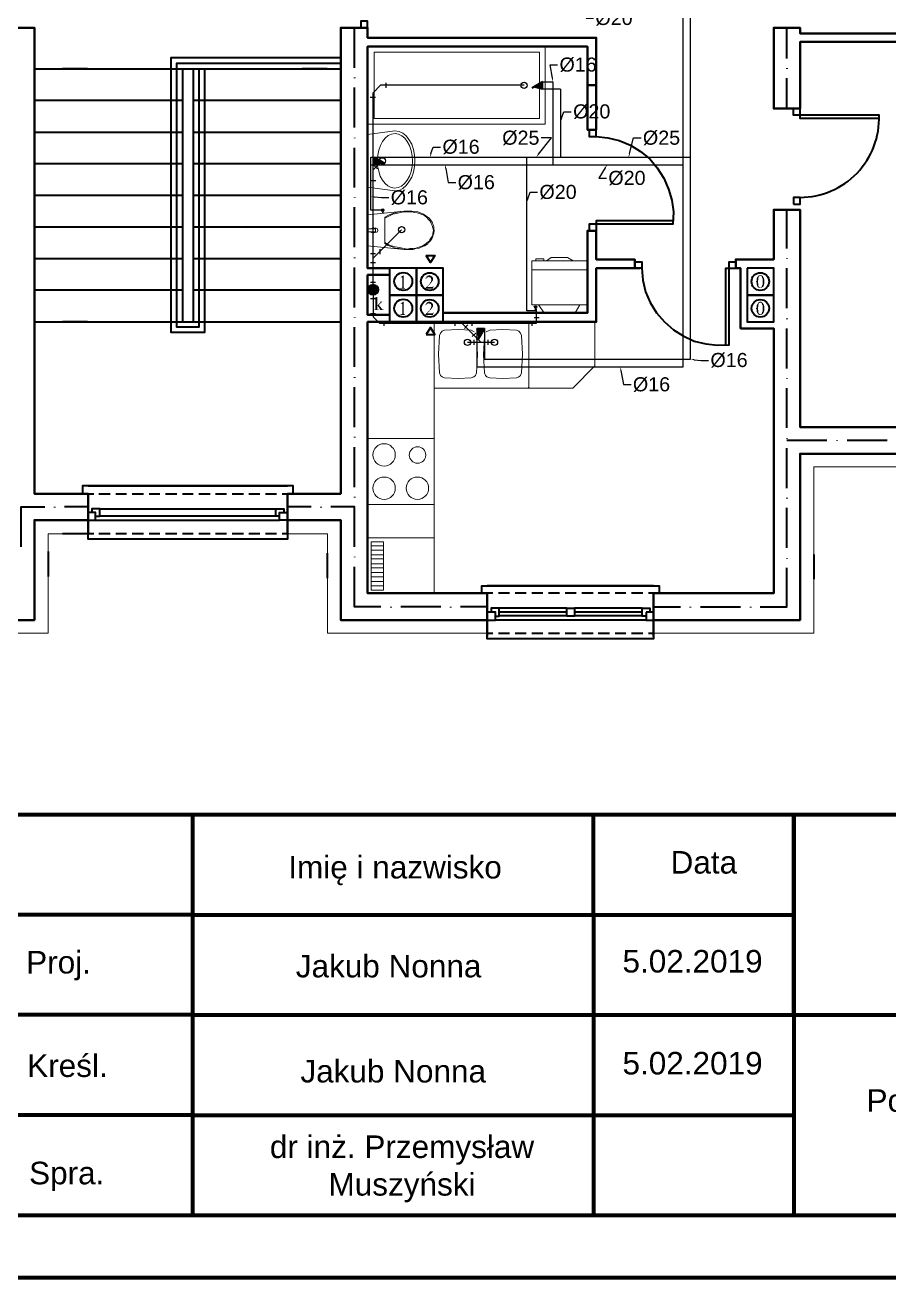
# Model space of a CAD drawing. Header units: millimetres. Extents: x 135 to 13042, y 991 to 8969.
# Drawn here: x 11739 to 12428, y 5784 to 6784 of the extents above; entities that cross this region are included whole.
import ezdxf
from ezdxf import colors
from ezdxf.entities.mleader import LeaderData, LeaderLine
from ezdxf.math import Vec2, Vec3

# ---------------------------------------------------------------- set-up
doc = ezdxf.new("R2010")
doc.units = ezdxf.units.MM
for name, color, linetype in [('baterie', 50, 'Continuous'), ('woda ciepła średnice', 10, 'Continuous'), ('woda zimna średnice', 140, 'Continuous')]:
    doc.layers.add(name, color=color, linetype=linetype)
doc.layers.add('kanalizacja', color=7, linetype='Continuous', true_color=0xb06239)
doc.layers.add('woda ciepła', color=10, linetype='Continuous', lineweight=18)
doc.layers.add('woda zimna', color=140, linetype='Continuous', lineweight=18)
doc.styles.add('numery działek', font='arial.ttf', dxfattribs={"height": 15})
doc.styles.get("Standard").update_dxf_attribs({"font": 'arial.ttf'})

msp = doc.modelspace()

# ---------------------------------------------------------------- hatches: boundary and pattern name
at = {"transparency": 33554559}
for points in [[(12040.9, 6584.2), (12040.6, 6584.2), (12038.3, 6582.7), (12039.4, 6582.7), (12039.8, 6582.4), (12039.8, 6582), (12039.8, 6574.5), (12039.4, 6574.5), (12039.4, 6574.1), (12038.3, 6574.1), (12038.3, 6573.7), (12042.1, 6573.7), (12042.1, 6574.1), (12041.3, 6574.1), (12040.9, 6574.5), (12040.9, 6575.6)], [(12058.9, 6583.1), (12058.9, 6582.4), (12058.6, 6582.4), (12058.6, 6581.2), (12058.6, 6581.2), (12058.9, 6581.6), (12058.9, 6582), (12059.3, 6582), (12059.3, 6582.4), (12059.7, 6582.4), (12059.7, 6582.7), (12060.4, 6582.7), (12060.8, 6583.1), (12060.8, 6583.1)], [(12061.2, 6584.2), (12060.8, 6584.2), (12060.4, 6583.9), (12059.7, 6583.9), (12059.7, 6583.5), (12059.3, 6583.5), (12059.3, 6583.1), (12058.9, 6583.1), (12061.2, 6583.1), (12061.6, 6582.7), (12062.3, 6582.7), (12062.3, 6582.4), (12062.7, 6582.4), (12062.7, 6581.6), (12063.1, 6581.2), (12063.1, 6580.9), (12063.1, 6580.1), (12062.7, 6580.1), (12062.7, 6579), (12062.3, 6579), (12062.3, 6578.6), (12061.9, 6578.2), (12061.9, 6577.9), (12061.9, 6577.9), (12061.6, 6577.5), (12061.6, 6577.5), (12061.2, 6577.1), (12061.2, 6576.7), (12060.8, 6576.7), (12060.8, 6576.4), (12060.4, 6576.4), (12060.1, 6576), (12060.1, 6575.6), (12059.7, 6575.6), (12059.7, 6575.2), (12059.3, 6575.2), (12058.9, 6574.9), (12059.7, 6574.9), (12060.1, 6575.2), (12060.4, 6575.2), (12060.4, 6575.6), (12060.8, 6576), (12060.8, 6576), (12061.2, 6576.4), (12061.6, 6576.7), (12061.6, 6577.1), (12061.9, 6577.5), (12062.3, 6577.5), (12062.7, 6577.9), (12062.7, 6578.2), (12063.1, 6578.6), (12063.1, 6578.6), (12063.4, 6579), (12063.4, 6579.4), (12063.8, 6579.4), (12063.8, 6579.7), (12063.8, 6580.1), (12064.2, 6580.1), (12064.2, 6581.6), (12064.2, 6582.4), (12063.8, 6582.7), (12063.8, 6583.1), (12063.4, 6583.5), (12063.1, 6583.5), (12062.7, 6583.9), (12062.3, 6583.9), (12061.9, 6584.2), (12061.6, 6584.2)], [(12324.4, 6583.9), (12324, 6583.9), (12323.7, 6583.5), (12323.7, 6583.1), (12323.3, 6583.1), (12323.3, 6582.7), (12322.9, 6582.4), (12322.9, 6582), (12322.9, 6582), (12322.6, 6581.6), (12322.6, 6581.2), (12322.6, 6579.7), (12322.2, 6579.4), (12322.2, 6579), (12322.2, 6579), (12322.6, 6578.6), (12322.6, 6577.1), (12322.6, 6576.7), (12322.9, 6576.4), (12322.9, 6576), (12322.9, 6576), (12323.3, 6575.6), (12323.3, 6575.2), (12323.7, 6574.9), (12324, 6574.9), (12324, 6574.5), (12325.5, 6574.5), (12325.2, 6574.5), (12324.8, 6574.9), (12324.8, 6574.9), (12324.4, 6575.2), (12324.4, 6575.6), (12324.4, 6575.6), (12324, 6576), (12324, 6577.1), (12324, 6577.9), (12323.7, 6578.2), (12323.7, 6579), (12323.7, 6580.1), (12324, 6580.5), (12324, 6582.4), (12324.4, 6582.7), (12324.4, 6583.5), (12324.8, 6583.5), (12325.2, 6583.9), (12325.5, 6583.9)], [(12325.5, 6584.6), (12325.2, 6584.6), (12324.8, 6584.2), (12324.4, 6584.2), (12324.4, 6583.9), (12326.3, 6583.9), (12326.7, 6583.5), (12326.7, 6583.1), (12327, 6582.7), (12327, 6582.4), (12327, 6582), (12327.4, 6582), (12327.4, 6580.5), (12327.4, 6577.1), (12327.4, 6576.7), (12327, 6576.4), (12327, 6575.6), (12327, 6575.6), (12326.7, 6575.2), (12326.7, 6574.9), (12326.3, 6574.9), (12326.3, 6574.5), (12324.4, 6574.5), (12324.4, 6574.1), (12326.7, 6574.1), (12326.7, 6574.5), (12327, 6574.5), (12327.4, 6574.9), (12327.4, 6574.9), (12327.8, 6575.2), (12327.8, 6575.2), (12328.2, 6575.6), (12328.2, 6576), (12328.5, 6576.4), (12328.5, 6576.7), (12328.5, 6577.1), (12328.9, 6577.5), (12328.9, 6579.4), (12328.9, 6580.9), (12328.9, 6580.9), (12328.5, 6581.2), (12328.5, 6582), (12328.5, 6582), (12328.2, 6582.4), (12328.2, 6582.7), (12328.2, 6582.7), (12327.8, 6583.1), (12327.8, 6583.5), (12327.8, 6583.5), (12327.4, 6583.9), (12327, 6583.9), (12327, 6584.2), (12326.3, 6584.2), (12326.3, 6584.6), (12325.9, 6584.6)], [(12064.9, 6575.6), (12064.6, 6575.6), (12064.2, 6575.2), (12064.2, 6575.2), (12063.8, 6574.9), (12058.9, 6574.9), (12058.6, 6574.5), (12058.6, 6574.1), (12058.2, 6574.1), (12058.2, 6573.7), (12064.2, 6573.7)], [(12019.9, 6567), (12019.6, 6567), (12017.3, 6566.2), (12018.4, 6566.2), (12018.4, 6565.9), (12018.4, 6565.5), (12018.4, 6557.2), (12018.4, 6557.2), (12018.1, 6556.9), (12017.3, 6556.9), (12017.3, 6556.5), (12021.1, 6556.5), (12021.1, 6556.9), (12019.9, 6556.9), (12019.9, 6557.2), (12019.9, 6560.3)], [(12024.8, 6563.2), (12021.8, 6563.2), (12022.2, 6562.9), (12022.2, 6562.5), (12022.2, 6562.5), (12021.8, 6562.1), (12021.4, 6561.7), (12019.9, 6560.3), (12021.8, 6557.6), (12021.8, 6557.6), (12022.2, 6557.2), (12022.2, 6556.9), (12021.8, 6556.9), (12021.8, 6556.5), (12025.2, 6556.5), (12025.2, 6556.9), (12024.4, 6556.9), (12024.1, 6557.2), (12023.7, 6557.2), (12023.7, 6557.6), (12023.3, 6558), (12022.9, 6558), (12022.9, 6558.4), (12021.1, 6560.6), (12022.9, 6562.5), (12023.3, 6562.5), (12023.3, 6562.9), (12023.7, 6562.9), (12024.1, 6563.2)], [(12040.9, 6563.2), (12040.6, 6563.2), (12038.3, 6561.7), (12039.4, 6561.7), (12039.8, 6561.4), (12039.8, 6561), (12039.8, 6553.5), (12039.4, 6553.5), (12039.4, 6553.1), (12038.3, 6553.1), (12038.3, 6552.7), (12042.1, 6552.7), (12042.1, 6553.1), (12041.3, 6553.1), (12040.9, 6553.5), (12040.9, 6554.6)], [(12061.2, 6563.2), (12060.8, 6563.2), (12060.4, 6562.9), (12059.7, 6562.9), (12059.7, 6562.5), (12059.3, 6562.5), (12059.3, 6562.1), (12058.9, 6562.1), (12061.2, 6562.1), (12061.6, 6561.7), (12062.3, 6561.7), (12062.3, 6561.4), (12062.7, 6561.4), (12062.7, 6560.6), (12063.1, 6560.3), (12063.1, 6559.9), (12063.1, 6559.1), (12062.7, 6559.1), (12062.7, 6558), (12062.3, 6558), (12062.3, 6557.6), (12061.9, 6557.2), (12061.9, 6556.9), (12061.9, 6556.9), (12061.6, 6556.5), (12061.6, 6556.5), (12061.2, 6556.1), (12061.2, 6555.7), (12060.8, 6555.7), (12060.8, 6555.4), (12060.4, 6555.4), (12060.1, 6555), (12060.1, 6554.6), (12059.7, 6554.6), (12059.7, 6554.3), (12059.3, 6554.3), (12058.9, 6553.9), (12059.7, 6553.9), (12060.1, 6554.3), (12060.4, 6554.3), (12060.4, 6554.6), (12060.8, 6555), (12060.8, 6555), (12061.2, 6555.4), (12061.6, 6555.7), (12061.6, 6556.1), (12061.9, 6556.5), (12062.3, 6556.5), (12062.7, 6556.9), (12062.7, 6557.2), (12063.1, 6557.6), (12063.1, 6557.6), (12063.4, 6558), (12063.4, 6558.4), (12063.8, 6558.4), (12063.8, 6558.7), (12063.8, 6559.1), (12064.2, 6559.1), (12064.2, 6560.6), (12064.2, 6561.4), (12063.8, 6561.7), (12063.8, 6562.1), (12063.4, 6562.5), (12063.1, 6562.5), (12062.7, 6562.9), (12062.3, 6562.9), (12061.9, 6563.2), (12061.6, 6563.2)], [(12324.4, 6562.5), (12324, 6562.5), (12323.7, 6562.1), (12323.7, 6561.7), (12323.3, 6561.7), (12323.3, 6561.4), (12322.9, 6561), (12322.9, 6560.6), (12322.9, 6560.6), (12322.6, 6560.3), (12322.6, 6559.9), (12322.6, 6558.4), (12322.2, 6558), (12322.2, 6557.6), (12322.2, 6557.6), (12322.6, 6557.2), (12322.6, 6555.7), (12322.6, 6555.4), (12322.9, 6555), (12322.9, 6554.6), (12322.9, 6554.6), (12323.3, 6554.3), (12323.3, 6553.9), (12323.7, 6553.5), (12324, 6553.5), (12324, 6553.1), (12325.5, 6553.1), (12325.2, 6553.1), (12324.8, 6553.5), (12324.8, 6553.5), (12324.4, 6553.9), (12324.4, 6554.3), (12324.4, 6554.3), (12324, 6554.6), (12324, 6555.7), (12324, 6556.5), (12323.7, 6556.9), (12323.7, 6557.6), (12323.7, 6558.7), (12324, 6559.1), (12324, 6561), (12324.4, 6561.4), (12324.4, 6562.1), (12324.8, 6562.1), (12325.2, 6562.5), (12325.5, 6562.5)], [(12325.5, 6563.2), (12325.2, 6563.2), (12324.8, 6562.9), (12324.4, 6562.9), (12324.4, 6562.5), (12326.3, 6562.5), (12326.7, 6562.1), (12326.7, 6561.7), (12327, 6561.4), (12327, 6561), (12327, 6560.6), (12327.4, 6560.6), (12327.4, 6559.1), (12327.4, 6555.7), (12327.4, 6555.4), (12327, 6555), (12327, 6554.3), (12327, 6554.3), (12326.7, 6553.9), (12326.7, 6553.5), (12326.3, 6553.5), (12326.3, 6553.1), (12324.4, 6553.1), (12324.4, 6552.7), (12326.7, 6552.7), (12326.7, 6553.1), (12327, 6553.1), (12327.4, 6553.5), (12327.4, 6553.5), (12327.8, 6553.9), (12327.8, 6553.9), (12328.2, 6554.3), (12328.2, 6554.6), (12328.5, 6555), (12328.5, 6555.4), (12328.5, 6555.7), (12328.9, 6556.1), (12328.9, 6558), (12328.9, 6559.5), (12328.9, 6559.5), (12328.5, 6559.9), (12328.5, 6560.6), (12328.5, 6560.6), (12328.2, 6561), (12328.2, 6561.4), (12328.2, 6561.4), (12327.8, 6561.7), (12327.8, 6562.1), (12327.8, 6562.1), (12327.4, 6562.5), (12327, 6562.5), (12327, 6562.9), (12326.3, 6562.9), (12326.3, 6563.2), (12325.9, 6563.2)], [(12064.9, 6554.6), (12064.6, 6554.6), (12064.2, 6554.3), (12064.2, 6554.3), (12063.8, 6553.9), (12058.9, 6553.9), (12058.6, 6553.5), (12058.6, 6553.1), (12058.2, 6553.1), (12058.2, 6552.7), (12064.2, 6552.7)], [(12058.9, 6562.1), (12058.9, 6561.4), (12058.6, 6561.4), (12058.6, 6560.3), (12058.6, 6560.3), (12058.9, 6560.6), (12058.9, 6561), (12059.3, 6561), (12059.3, 6561.4), (12059.7, 6561.4), (12059.7, 6561.7), (12060.4, 6561.7), (12060.8, 6562.1), (12060.8, 6562.1)]]:
    msp.add_hatch(color=256, dxfattribs=at).paths.add_polyline_path(points)
at = {"layer": 'baterie', "lineweight": 35}
h = msp.add_hatch(color=256, dxfattribs=at)
h.dxf.hatch_style = 1
h.paths.add_polyline_path([(12151.8, 6738.8), (12144.7, 6734.7), (12151.8, 6732.8)])
h = msp.add_hatch(color=256, dxfattribs=at)
h.dxf.hatch_style = 1
h.paths.add_polyline_path([(12017.3, 6678.6), (12017.3, 6672.6), (12024.4, 6674.5)])
h = msp.add_hatch(color=256, dxfattribs=at)
h.dxf.hatch_style = 1
h.paths.add_polyline_path([(12105.4, 6541.9), (12099.4, 6541.9), (12101.3, 6534.8)])
at = {"layer": 'kanalizacja', "lineweight": 25}
h = msp.add_hatch(color=256, dxfattribs=at)
h.dxf.hatch_style = 1
h.paths.add_polyline_path([(12016.5, 6577.1, -0.414214), (12020.8, 6572.8, -0.414214), (12016.5, 6568.5), (12016.5, 6572.8)])
h.paths.add_polyline_path([(12016.5, 6577.1), (12016.5, 6572.8), (12016.5, 6568.5, -0.414214), (12012.2, 6572.8, -0.414214)])
at = {"layer": 'woda ciepła', "lineweight": 25}
h = msp.add_hatch(color=256, dxfattribs=at)
h.dxf.hatch_style = 1
h.paths.add_polyline_path([(12151.8, 6738.8), (12144.7, 6734.7), (12151.8, 6732.8)])
at = {"layer": 'woda zimna', "lineweight": 25}
h = msp.add_hatch(color=256, dxfattribs=at)
h.dxf.hatch_style = 1
edge = h.paths.add_edge_path()
edge.add_arc((12024.2, 6636.3), 1, 0, 360)
h = msp.add_hatch(color=256, dxfattribs=at)
h.dxf.hatch_style = 1
edge = h.paths.add_edge_path()
edge.add_arc((12146.2, 6558.9), 1, 0, 360)

# ---------------------------------------------------------------- linework, layer by layer
at = {"linetype": 'ByBlock', "lineweight": 70}
for p, q in [((12192.4, 6073.7), (12192.4, 6153.7)), ((12352.4, 5993.7), (12352.4, 6153.7)), ((12352.4, 6153.7), (12352.4, 5833.7)), ((11872.4, 6073.7), (12192.4, 6073.7)), ((11872.4, 6073.7), (11872.4, 5993.7)), ((12192.4, 6073.7), (12352.4, 6073.7)), ((12192.4, 6073.7), (12192.4, 5833.7)), ((11872.4, 5993.7), (11712.4, 5993.7)), ((11872.4, 5993.7), (11872.4, 5913.7)), ((11872.4, 5993.7), (12992.4, 5993.7)), ((11872.4, 5913.7), (11712.4, 5913.7)), ((11872.4, 5913.7), (11872.4, 5833.7)), ((11872.4, 5913.7), (12352.4, 5913.7))]:
    msp.add_line(p, q, dxfattribs=at)
for points in [[(7442.4, 7883.7), (13042.4, 7883.7), (13042.4, 5783.7), (7442.4, 5783.7)], [(11712.4, 6153.7), (12992.4, 6153.7), (12992.4, 5833.7), (11712.4, 5833.7)], [(11712.4, 6153.7), (11872.4, 6153.7), (11872.4, 6073.7), (11712.4, 6073.7)]]:
    msp.add_lwpolyline(points, close=True, dxfattribs=at)
at = {"linetype": 'ByBlock', "lineweight": 35}
msp.add_lwpolyline([(7542.4, 7833.7), (7542.4, 5833.7), (12992.4, 5833.7), (12992.4, 7833.7)], close=True, dxfattribs=at)
at = {"lineweight": 40}
for points in [[(12607.2, 6441.8), (12703.1, 6441.8), (12703.1, 7092.7), (12681.8, 7092.7), (12681.8, 6777.4), (12357.4, 6777.4), (12357.4, 6781.9), (12336.4, 6781.9), (12336.4, 6717.4), (12357.4, 6717.4), (12357.4, 6770.6), (12681.8, 6770.6), (12681.8, 6463.1), (12607.2, 6463.1), (12607.2, 6431.3)], [(11707.6, 6589.9), (11725.2, 6589.9), (11725.2, 6766.9), (11549.7, 6766.9), (11549.7, 6700.5), (11542.6, 6700.5), (11542.6, 6774), (11725.2, 6774), (11725.2, 6781.9), (11746.2, 6781.9), (11746.2, 6409.9), (11789, 6409.9), (11789, 6378)], [(12029.7, 6589.9), (12012.1, 6589.9), (12012.1, 6766.9), (12187.6, 6766.9), (12187.6, 6700.5), (12194.7, 6700.5), (12194.7, 6774), (12012.1, 6774), (12012.1, 6781.9), (11990.7, 6781.9), (11990.7, 6409.9), (11948.3, 6409.9), (11948.3, 6378)], [(12474.4, 6431.3), (12474.4, 6463.1), (12357.4, 6463.1), (12357.4, 6636.7), (12336.4, 6636.7), (12336.4, 6597), (12306, 6597), (12306, 6589.9), (12309.8, 6589.9), (12306, 6589.9)], [(12107.7, 6298.5), (12107.7, 6330.4), (12012.1, 6330.4), (12012.1, 6547.1), (12194.7, 6547.1), (12194.7, 6589.9), (12225.4, 6589.9), (12225.4, 6597), (12194.7, 6597), (12194.7, 6619.9), (12187.6, 6619.9), (12187.6, 6554.3), (12072.4, 6554.3)], [(12029.7, 6552.7), (12012.1, 6552.7), (12012.1, 6584.6), (12029.7, 6584.6)], [(12240.4, 6298.5), (12240.4, 6330.4), (12336.4, 6330.4), (12336.4, 6541.9), (12309.8, 6541.9), (12309.8, 6589.9)], [(12240.4, 6309), (12357.4, 6309), (12357.4, 6441.8), (12474.4, 6441.8)], [(11629.6, 6309), (11746.2, 6309), (11746.2, 6388.9), (11789, 6388.9)], [(12107.7, 6309), (11990.7, 6309), (11990.7, 6388.9), (11948.3, 6388.9)]]:
    msp.add_lwpolyline(points, dxfattribs=at)
at = {"lineweight": 35}
for points in [[(12006.8, 6781.9), (12012.1, 6781.9), (12012.1, 6787.1), (12006.8, 6787.1)], [(12132.8, 6774), (12152.7, 6774)], [(12153.4, 6766.9), (12133.6, 6766.9)], [(12187.6, 6726), (12187.6, 6745.5)], [(12194.7, 6746.6), (12194.7, 6726.7)], [(12352.2, 6641.2), (12357.4, 6641.2), (12357.4, 6646.5), (12352.2, 6646.5)], [(12058.9, 6600), (12065.7, 6600), (12062.3, 6594.4)], [(12029.7, 6589.9), (12029.7, 6568.5), (12051.1, 6568.5), (12051.1, 6589.9)], [(12051.1, 6589.9), (12051.1, 6568.5), (12072.4, 6568.5), (12072.4, 6589.9)], [(12315.1, 6589.9), (12315.1, 6568.5), (12336.4, 6568.5), (12336.4, 6589.9)], [(12029.7, 6568.5), (12029.7, 6547.1), (12051.1, 6547.1), (12051.1, 6568.5)], [(12051.1, 6568.5), (12051.1, 6547.1), (12072.4, 6547.1), (12072.4, 6568.5)], [(12315.1, 6568.5), (12315.1, 6547.1), (12336.4, 6547.1), (12336.4, 6568.5)], [(12132.8, 6554.3), (12152.7, 6554.3)], [(12058.9, 6537), (12065.7, 6537), (12062.3, 6542.6)], [(12107.7, 6315.4), (12107.7, 6309), (12114.1, 6309), (12114.1, 6315.4)], [(12171.1, 6312), (12171.1, 6318.4), (12174, 6318.4), (12177.4, 6318.4), (12177.4, 6312), (12174, 6312)], [(12234.4, 6315.4), (12234.4, 6309), (12240.4, 6309), (12240.4, 6315.4)]]:
    msp.add_lwpolyline(points, close=True, dxfattribs=at)
for points in [[(12001.6, 6750), (12001.6, 6781.9)], [(12346.9, 6757.5), (12346.9, 6781.9)], [(12162.1, 6766.9), (12181.9, 6766.9)], [(11882, 6749.2), (11882, 6538.5), (11855.3, 6538.5), (11855.3, 6758.2), (11990.7, 6758.2)], [(11877.5, 6749.2), (11877.5, 6543), (11859.8, 6543), (11859.8, 6753.7), (11990.7, 6753.7)], [(11746.2, 6749.2), (11989.9, 6749.2)], [(11788.6, 6749.2), (11768.7, 6749.2)], [(11769.5, 6749.2), (11789.3, 6749.2)], [(11864.3, 6749.2), (11864.3, 6547.1)], [(11873, 6749.2), (11873, 6547.1)], [(11979.8, 6749.2), (11959.9, 6749.2)], [(12012.1, 6726.7), (12012.1, 6746.6)], [(12336.4, 6745.5), (12336.4, 6726)], [(12346.9, 6749.6), (12346.9, 6749.2)], [(12001.6, 6742.1), (12001.6, 6741.7)], [(12001.6, 6702.4), (12001.6, 6734.2)], [(12194.7, 6736.1), (12187.6, 6736.1), (12194.7, 6736.1)], [(12346.9, 6717.4), (12346.9, 6741.7)], [(11746.2, 6724.1), (11864.3, 6724.1)], [(11873, 6724.1), (11989.9, 6724.1)], [(12420.4, 6709.5), (12357.4, 6709.5), (12357.4, 6717.4)], [(11746.2, 6698.6), (11864.3, 6698.6)], [(11873, 6698.6), (11989.9, 6698.6)], [(12001.6, 6694.1), (12001.6, 6693.7)], [(12192.1, 6695.2), (12194.7, 6695.2), (12194.7, 6700.5), (12189.1, 6700.5), (12189.1, 6695.2), (12194.7, 6695.2), (12204, 6694.1), (12213, 6691.9), (12222.1, 6688.1), (12229.9, 6683.2), (12237.4, 6677.2), (12243.4, 6670.1), (12248.7, 6661.9), (12252.4, 6653.2), (12255.1, 6644.2), (12256.2, 6634.9), (12255.8, 6625.1), (12194.7, 6625.1), (12189.1, 6625.1), (12189.1, 6619.9)], [(12001.6, 6654.4), (12001.6, 6686.2)], [(11746.2, 6673.5), (11864.3, 6673.5)], [(11873, 6673.5), (11989.9, 6673.5)], [(11746.2, 6648.4), (11864.3, 6648.4)], [(11873, 6648.4), (11989.9, 6648.4)], [(12001.6, 6646.5), (12001.6, 6646.1)], [(12001.6, 6606.7), (12001.6, 6638.6)], [(12346.9, 6605.6), (12346.9, 6636.7)], [(11746.2, 6622.9), (11864.3, 6622.9)], [(11873, 6622.9), (11989.9, 6622.9)], [(12255.8, 6627.7), (12194.7, 6627.7), (12194.7, 6619.9)], [(12012.1, 6600), (12012.1, 6619.9)], [(12187.6, 6619.1), (12187.6, 6599.2)], [(11746.2, 6597.7), (11864.3, 6597.7)], [(11873, 6597.7), (11989.9, 6597.7)], [(12001.6, 6598.5), (12001.6, 6598.1)], [(12231, 6592.5), (12231, 6589.9), (12225.4, 6589.9), (12225.4, 6595.1), (12231, 6595.1), (12231, 6589.9), (12231.8, 6580.5), (12234, 6571.1), (12237.8, 6562.5), (12242.7, 6554.3), (12249.1, 6547.1), (12256.2, 6540.8), (12264, 6535.9), (12272.7, 6531.8), (12282.1, 6529.5), (12291.4, 6528.4), (12300.8, 6528.8), (12300.8, 6589.9), (12300.8, 6595.1), (12306, 6595.1)], [(12346.9, 6597.7), (12346.9, 6597.4)], [(12001.6, 6558.7), (12001.6, 6590.6)], [(12209.7, 6589.9), (12229.5, 6589.9)], [(12298.2, 6528.8), (12298.2, 6589.9), (12306, 6589.9)], [(12346.9, 6558), (12346.9, 6589.9)], [(11746.2, 6572.6), (11864.3, 6572.6)], [(11873, 6572.6), (11990.7, 6572.6)], [(11746.2, 6547.1), (11990.7, 6547.1)], [(11788.6, 6547.1), (11768.7, 6547.1)], [(11769.5, 6547.1), (11789.3, 6547.1)], [(12001.6, 6550.9), (12001.6, 6550.5)], [(12001.6, 6511.1), (12001.6, 6543)], [(12133.6, 6547.1), (12153.4, 6547.1)], [(12346.9, 6549.7), (12346.9, 6549.4)], [(12346.9, 6510), (12346.9, 6541.9)], [(12001.6, 6502.9), (12001.6, 6502.5)], [(12336.4, 6486), (12336.4, 6505.5)], [(12336.4, 6504.8), (12336.4, 6484.9)], [(12357.4, 6486), (12357.4, 6505.5)], [(12357.4, 6504.8), (12357.4, 6484.9)], [(12001.6, 6463.1), (12001.6, 6495)], [(12346.9, 6502.1), (12346.9, 6501.8)], [(12346.9, 6462.4), (12346.9, 6494.3)], [(12001.6, 6455.3), (12001.6, 6454.9)], [(12346.9, 6454.1), (12346.9, 6453.8)], [(12346.9, 6452.6), (12378.8, 6452.6)], [(12386.7, 6452.6), (12386.7, 6452.3)], [(12394.9, 6452.6), (12426.8, 6452.6)], [(12001.6, 6415.1), (12001.6, 6447)], [(12346.9, 6414.4), (12346.9, 6446.3)], [(11943.8, 6409.9), (11952.8, 6409.9), (11952.8, 6416.3), (11784.5, 6416.3), (11784.5, 6409.9), (11793.5, 6409.9)], [(11789, 6416.3), (11948.3, 6416.3)], [(11788.6, 6409.9), (11768.7, 6409.9)], [(11769.5, 6409.9), (11789.3, 6409.9)], [(11948.3, 6409.9), (11948.3, 6373.5), (11789, 6373.5), (11789, 6409.9)], [(11797.6, 6409.9), (11806.6, 6409.9)], [(11811.1, 6409.9), (11819.7, 6409.9)], [(11824.2, 6409.9), (11833.2, 6409.9)], [(11837.7, 6409.9), (11846.3, 6409.9)], [(11850.8, 6409.9), (11859.8, 6409.9)], [(11864.3, 6409.9), (11873, 6409.9)], [(11877.5, 6409.9), (11886.5, 6409.9)], [(11890.6, 6409.9), (11899.6, 6409.9)], [(11904.1, 6409.9), (11913.1, 6409.9)], [(11917.2, 6409.9), (11926.2, 6409.9)], [(11930.7, 6409.9), (11939.3, 6409.9)], [(12001.6, 6407.3), (12001.6, 6406.9)], [(12346.9, 6406.5), (12346.9, 6406.1)], [(11735.7, 6367.5), (11735.7, 6399.4), (11754.5, 6399.4)], [(11762.3, 6399.4), (11762.3, 6399)], [(11789, 6399.4), (11770.2, 6399.4)], [(11789, 6388.9), (11795, 6388.9), (11795, 6394.9), (11789, 6394.9)], [(11795, 6391.9), (11798.3, 6391.9), (11798.3, 6397.9), (11792, 6397.9), (11792, 6394.9)], [(11798.3, 6397.9), (11938.9, 6397.9)], [(11941.9, 6391.9), (11938.9, 6391.9), (11938.9, 6397.9), (11945.3, 6397.9), (11945.3, 6394.9)], [(11948.3, 6388.9), (11941.9, 6388.9), (11941.9, 6394.9), (11948.3, 6394.9)], [(11967.1, 6399.4), (11948.3, 6399.4)], [(11974.9, 6399.4), (11974.9, 6399)], [(12001.6, 6367.5), (12001.6, 6399.4), (11982.8, 6399.4)], [(12346.9, 6366.8), (12346.9, 6398.6)], [(11795, 6388.9), (11941.9, 6388.9)], [(11798.3, 6392.3), (11938.9, 6392.3)], [(11788.6, 6378), (11768.7, 6378)], [(11793.5, 6378), (11789, 6378)], [(11806.6, 6378), (11797.6, 6378)], [(11819.7, 6378), (11811.1, 6378)], [(11833.2, 6378), (11824.2, 6378)], [(11846.3, 6378), (11837.7, 6378)], [(11859.8, 6378), (11850.8, 6378)], [(11873, 6378), (11864.3, 6378)], [(11886.5, 6378), (11877.5, 6378)], [(11899.6, 6378), (11890.6, 6378)], [(11913.1, 6378), (11904.1, 6378)], [(11926.2, 6378), (11917.2, 6378)], [(11939.3, 6378), (11930.7, 6378)], [(11948.3, 6378), (11943.8, 6378)], [(11757.1, 6363.8), (11757.1, 6343.9)], [(11980.2, 6342.4), (11980.2, 6362.3)], [(12001.6, 6359.6), (12001.6, 6359.3)], [(12012.1, 6342.4), (12012.1, 6362.3)], [(12012.1, 6361.5), (12012.1, 6341.6)], [(12336.4, 6342.4), (12336.4, 6362.3)], [(12336.4, 6361.5), (12336.4, 6341.6)], [(12346.9, 6358.5), (12346.9, 6358.1)], [(12368.3, 6361.5), (12368.3, 6341.6)], [(12022.6, 6319.5), (12001.6, 6319.5), (12001.6, 6351.4)], [(12325.5, 6319.5), (12346.9, 6319.5), (12346.9, 6350.6)], [(12112.2, 6330.4), (12103.2, 6330.4), (12103.2, 6336.4), (12244.9, 6336.4), (12244.9, 6330.4), (12236.3, 6330.4)], [(12240.4, 6336.4), (12107.7, 6336.4)], [(12240.4, 6295.9), (12240.4, 6330.4), (12240.4, 6294), (12107.7, 6294), (12107.7, 6330.4), (12107.7, 6295.9)], [(12125.3, 6330.4), (12116.7, 6330.4)], [(12138.8, 6330.4), (12129.8, 6330.4)], [(12151.9, 6330.4), (12143.3, 6330.4)], [(12165.4, 6330.4), (12156.4, 6330.4)], [(12178.5, 6330.4), (12169.9, 6330.4)], [(12192.1, 6330.4), (12183.1, 6330.4)], [(12205.2, 6330.4), (12196.2, 6330.4)], [(12218.3, 6330.4), (12209.7, 6330.4)], [(12231.8, 6330.4), (12222.8, 6330.4)], [(12300.4, 6330.4), (12280.6, 6330.4)], [(12030.8, 6319.5), (12030.8, 6319.1)], [(12070.6, 6319.5), (12038.7, 6319.5)], [(12078.4, 6319.5), (12078.4, 6319.1)], [(12107.7, 6319.5), (12086.3, 6319.5)], [(12114.1, 6312), (12117.1, 6312), (12117.1, 6318.4), (12110.7, 6318.4), (12110.7, 6315.4)], [(12171.1, 6318.4), (12117.1, 6318.4)], [(12171.1, 6315.4), (12117.1, 6315.4)], [(12171.1, 6312.4), (12117.1, 6312.4)], [(12234.4, 6312), (12231.4, 6312), (12231.4, 6318.4), (12177.4, 6318.4)], [(12231.4, 6315.4), (12177.4, 6315.4)], [(12231.4, 6312.4), (12177.4, 6312.4)], [(12231.4, 6318.4), (12237.4, 6318.4), (12237.4, 6315.4)], [(12240.4, 6319.5), (12261.8, 6319.5)], [(12269.6, 6319.5), (12269.6, 6319.1)], [(12277.9, 6319.5), (12309.8, 6319.5)], [(12317.7, 6319.5), (12317.7, 6319.1)], [(12234.4, 6309), (12114.1, 6309)], [(12107.7, 6298.5), (12112.2, 6298.5)], [(12116.7, 6298.5), (12125.3, 6298.5)], [(12129.8, 6298.5), (12138.8, 6298.5)], [(12143.3, 6298.5), (12151.9, 6298.5)], [(12156.4, 6298.5), (12165.4, 6298.5)], [(12169.9, 6298.5), (12178.5, 6298.5)], [(12183.1, 6298.5), (12192.1, 6298.5)], [(12196.2, 6298.5), (12205.2, 6298.5)], [(12209.7, 6298.5), (12218.3, 6298.5)], [(12222.8, 6298.5), (12231.8, 6298.5)], [(12236.3, 6298.5), (12240.4, 6298.5)]]:
    msp.add_lwpolyline(points, dxfattribs=at)
at = {"lineweight": 9}
for points in [[(12153.8, 6705), (12153.8, 6766.9), (12012.1, 6766.9), (12012.1, 6705)], [(12012.1, 6696.7), (12033.8, 6699.7), (12037.2, 6699), (12040.2, 6697.9), (12042.8, 6695.6), (12045.1, 6692.6), (12047.3, 6688.9), (12048.8, 6684.7), (12049.6, 6680.2), (12049.9, 6675.7), (12049.6, 6671.2), (12048.8, 6666.7), (12047.3, 6662.6), (12045.1, 6658.9), (12042.8, 6655.9), (12040.2, 6653.6), (12037.2, 6652.1), (12033.8, 6651.7), (12012.1, 6654.7)], [(12018.4, 6622.1), (12018.4, 6618.4), (12019.9, 6619.1), (12020.3, 6620.2), (12019.9, 6621.4)], [(12143.3, 6595.9), (12187.6, 6595.9), (12187.6, 6560.6), (12143.3, 6560.6)], [(12065.3, 6546.4), (12065.3, 6495), (12065.3, 6494.3), (12066.1, 6494.3), (12139.6, 6494.3), (12140.3, 6494.3), (12140.7, 6495), (12140.7, 6546.4), (12140.3, 6547.1), (12139.6, 6547.1), (12065.3, 6547.1)], [(12012.1, 6454.1), (12012.1, 6401.3), (12065.3, 6401.3), (12065.3, 6454.1)], [(12012.1, 6374.6), (12012.1, 6330.4), (12065.3, 6330.4), (12065.3, 6374.6)], [(12015.1, 6371.6), (12015.1, 6333), (12024.8, 6333), (12024.8, 6371.6)], [(12024.8, 6336.4), (12015.1, 6336.4)]]:
    msp.add_lwpolyline(points, close=True, dxfattribs=at)
for points in [[(12149.3, 6737.3), (12149.3, 6762.4), (12017.3, 6762.4), (12017.3, 6709.5), (12149.3, 6709.5), (12149.3, 6733.4)], [(12012.1, 6654.7), (12012.1, 6654.4)], [(12041.3, 6635.6), (12012.1, 6632.6), (12012.1, 6607.9), (12041.3, 6604.9), (12048.4, 6604.9), (12050.7, 6605.6), (12053.3, 6606), (12056.7, 6607.5), (12057.8, 6607.9), (12058.9, 6608.6), (12060.1, 6609.4), (12060.8, 6610.5), (12061.9, 6611.2), (12062.7, 6612.4), (12063.4, 6613.5), (12063.8, 6614.6), (12064.2, 6615.7), (12064.6, 6616.9), (12064.9, 6618), (12065.3, 6620.2), (12064.9, 6621.4), (12064.9, 6622.9), (12064.6, 6624), (12064.2, 6625.1), (12063.8, 6626.2), (12063.1, 6627.4), (12062.3, 6628.5), (12061.6, 6629.6), (12060.8, 6630.4), (12059.7, 6631.1), (12058.6, 6631.9), (12056.7, 6633)], [(12065.3, 6620.2), (12064.9, 6621.4), (12064.9, 6622.9), (12064.6, 6624), (12064.2, 6625.1), (12063.8, 6626.2), (12063.1, 6627.4), (12062.3, 6628.5), (12061.6, 6629.6), (12060.8, 6630.4), (12059.7, 6631.1), (12058.6, 6631.9), (12056.7, 6633), (12054.4, 6634.1), (12052.2, 6634.9), (12049.6, 6635.2), (12047.3, 6635.6), (12041.3, 6635.6), (12037.9, 6635.2), (12034.9, 6634.5), (12032.3, 6633.7), (12029.3, 6632.6), (12025.9, 6630.7), (12025.9, 6609.7), (12028.6, 6608.2), (12031.6, 6607.1), (12034.2, 6606), (12037.2, 6605.6), (12041.3, 6604.9)], [(12012.1, 6618), (12012.4, 6618), (12012.4, 6622.5), (12012.1, 6622.5)], [(12018.1, 6621.4), (12016.6, 6622.5), (12014.7, 6621.4)], [(12012.4, 6621.4), (12018.4, 6621.4)], [(12012.4, 6619.1), (12018.4, 6619.1)], [(12014.7, 6618.7), (12016.6, 6618), (12018.1, 6618.7)], [(12152.7, 6595.9), (12152.7, 6597.4), (12146.3, 6597.4), (12146.3, 6595.9)], [(12176.3, 6595.9), (12171.8, 6598.5), (12158.7, 6598.5), (12154.9, 6595.9)], [(12187.6, 6588.7), (12143.3, 6588.7)], [(12181.6, 6560.6), (12177.8, 6554.3), (12153.1, 6554.3), (12148.6, 6560.6)], [(12193.6, 6547.1), (12193.6, 6511.9), (12175.9, 6494.3), (12065.3, 6494.3), (12065.3, 6330.4)], [(12097.2, 6539.2), (12094.9, 6540.4), (12084.4, 6541.1), (12073.6, 6540.4), (12071.7, 6539.6), (12070.2, 6538.1), (12069.4, 6536.2), (12068.7, 6521.3), (12069.4, 6506.3), (12070.2, 6504.4), (12071.7, 6503.3), (12073.6, 6502.5), (12084.4, 6501.8), (12094.9, 6502.5), (12096.8, 6503.3), (12098.3, 6504.4), (12099.1, 6506.3), (12099.8, 6520.9), (12099.1, 6535.5)], [(12106.9, 6539.2), (12109.6, 6540.4), (12120.1, 6541.1), (12130.9, 6540.4), (12132.8, 6539.6), (12134.3, 6538.1), (12135.1, 6536.2), (12135.8, 6521.3), (12135.1, 6506.3), (12134.3, 6504.4), (12132.8, 6503.3), (12130.9, 6502.5), (12120.1, 6501.8), (12109.6, 6502.5), (12107.3, 6503.3), (12106.2, 6504.4), (12105.4, 6506.3), (12104.7, 6520.9), (12105.4, 6535.5)], [(12240.4, 6298.5), (12368.3, 6298.5), (12368.3, 6431.3), (12474.4, 6431.3)], [(11789, 6378), (11757.1, 6378), (11757.1, 6298.5), (11629.6, 6298.5)], [(12107.7, 6298.5), (11980.2, 6298.5), (11980.2, 6378), (11948.3, 6378)], [(12015.1, 6368.3), (12024.8, 6368.3)], [(12015.1, 6364.9), (12024.8, 6364.9)], [(12015.1, 6361.1), (12024.8, 6361.1)], [(12015.1, 6357.8), (12024.8, 6357.8)], [(12015.1, 6354), (12024.8, 6354)], [(12015.1, 6350.6), (12024.8, 6350.6)], [(12015.1, 6346.9), (12024.8, 6346.9)], [(12015.1, 6343.5), (12024.8, 6343.5)], [(12015.1, 6339.8), (12024.8, 6339.8)], [(12015.1, 6333), (12024.8, 6333)]]:
    msp.add_lwpolyline(points, dxfattribs=at)
at = {"lineweight": 35}
msp.add_lwpolyline([(12357.4, 6646.5, 0.424039), (12420.4, 6712.1), (12357.4, 6712.1), (12352.2, 6712.1), (12352.2, 6717.4)], format="xyb", dxfattribs=at)
at = {"lineweight": 9}
msp.add_lwpolyline([(12025.9, 6610.5), (12028.6, 6609), (12031.2, 6607.9), (12034.2, 6607.1), (12037.2, 6606.4), (12041.3, 6605.6), (12043.6, 6605.2), (12045.8, 6605.6), (12048.4, 6605.6), (12050.7, 6606), (12052.9, 6606.7), (12056.3, 6607.9), (12057.4, 6608.6), (12058.6, 6609.4), (12059.3, 6610.1), (12060.4, 6610.9), (12061.2, 6611.6), (12061.9, 6612.7), (12062.7, 6613.9), (12063.1, 6614.6), (12063.8, 6615.7), (12064.2, 6616.9), (12064.2, 6618), (12064.6, 6620.2, 0.252914), (12056.3, 6632.6), (12054.1, 6633.4), (12051.8, 6634.1), (12049.6, 6634.5), (12047.3, 6634.9), (12041.3, 6634.9), (12038.3, 6634.5), (12035.3, 6633.7), (12032.3, 6633), (12029.7, 6631.9), (12025.9, 6630)], format="xyb", dxfattribs=at)
at = {"lineweight": 35}
for centre, radius in [((12040.6, 6579.4), 7.14), ((12061.7, 6579.3), 7.03), ((12325.6, 6579.3), 7.03), ((12040.6, 6558), 7.14), ((12061.7, 6557.9), 7.03), ((12325.6, 6557.9), 7.02)]:
    msp.add_circle(centre, radius, dxfattribs=at)
at = {"lineweight": 9}
for centre, radius in [((12025.3, 6440.9), 8.9), ((12052, 6440.8), 6.59), ((12025.3, 6414.3), 8.9), ((12051.9, 6414.3), 8.9)]:
    msp.add_circle(centre, radius, dxfattribs=at)
msp.add_ellipse((12033.9, 6675.7), major_axis=(0, 21.8), ratio=0.642176, start_param=4.9023, end_param=11.185485, dxfattribs=at)
at = {"lineweight": 35, "transparency": 33554559}
msp.add_solid([(11915.7, 6621.4), (11916.1, 6621.4), (11915.7, 6622.5), (11915.7, 6621.7)], dxfattribs=at)
at = {"layer": 'baterie', "lineweight": 35}
for p, q in [((12151.8, 6738.8), (12143.2, 6733.8)), ((12151.8, 6732.8), (12144.7, 6734.7)), ((12151.8, 6732.8), (12151.8, 6738.8)), ((12017.3, 6672.6), (12017.3, 6678.6)), ((12017.3, 6678.6), (12025.9, 6673.6)), ((12017.3, 6672.6), (12024.4, 6674.5)), ((12099.4, 6541.9), (12101.3, 6534.8)), ((12099.4, 6541.9), (12105.4, 6541.9)), ((12105.4, 6541.9), (12100.5, 6533.3))]:
    msp.add_line(p, q, dxfattribs=at)
at = {"layer": 'kanalizacja', "lineweight": 25}
for p, q in [((12022.4, 6736), (12016.5, 6730.1)), ((12137, 6736), (12022.4, 6736)), ((12026.8, 6738), (12026.8, 6734)), ((12014.3, 6726.6), (12018.3, 6726.6)), ((12016.5, 6572.8), (12016.5, 6730.1)), ((12023.8, 6675.7), (12016.5, 6668.5)), ((12014.5, 6672.4), (12018.5, 6672.4)), ((12020.1, 6669.4), (12017.2, 6672.2)), ((12014.6, 6660), (12018.6, 6660)), ((12039.3, 6620.7), (12016.5, 6597.9)), ((12021.8, 6605.2), (12021.8, 6601.2)), ((12014.5, 6601.7), (12018.5, 6601.7)), ((12014.5, 6594.5), (12018.5, 6594.5)), ((12014.5, 6578.7), (12018.5, 6578.7)), ((12016.5, 6572.8), (12016.5, 6551.1)), ((12014.5, 6565.7), (12018.5, 6565.7)), ((12014.5, 6553.7), (12018.5, 6553.7)), ((12147, 6546), (12147, 6557.6)), ((12021.6, 6546), (12016.5, 6551.1)), ((12021.6, 6546), (12147, 6546)), ((12025, 6548), (12025, 6544)), ((12081.7, 6548), (12081.7, 6544)), ((12102.7, 6530.7), (12087.4, 6546)), ((12092.2, 6544.8), (12089.4, 6541.9)), ((12095.3, 6548), (12095.3, 6544)), ((12143.1, 6548), (12143.1, 6544)), ((12145, 6550.6), (12149, 6550.6)), ((12098.4, 6538.2), (12095.5, 6535.4)), ((12096.8, 6532.7), (12096.8, 6528.7)), ((12108.1, 6532.7), (12108.1, 6528.7)), ((12113.4, 6530.7), (12091.9, 6530.7))]:
    msp.add_line(p, q, dxfattribs=at)
for centre, radius in [((12137, 6736), 2.5), ((12023.8, 6675.7), 2.5), ((12039.3, 6620.7), 2.5), ((12016.5, 6572.8), 4.32), ((12091.9, 6530.7), 2.5), ((12113.4, 6530.7), 2.5)]:
    msp.add_circle(centre, radius, dxfattribs=at)
at = {"layer": 'woda ciepła', "lineweight": 25}
for p, q in [((12263.9, 6511.2), (12263.9, 6802.4)), ((12151.8, 6738.8), (12160.1, 6738.8)), ((12160.1, 6738.8), (12160, 6672.6)), ((12017.3, 6672.6), (12160, 6672.6)), ((12160, 6672.6), (12263.9, 6672.6)), ((12099.4, 6541.9), (12099.4, 6511.2)), ((12099.4, 6511.2), (12263.9, 6511.2))]:
    msp.add_line(p, q, dxfattribs=at)
at = {"layer": 'woda zimna', "lineweight": 25}
for p, q in [((12269.8, 6517.2), (12269.8, 6808.4)), ((12166.1, 6732.8), (12151.8, 6732.8)), ((12166.1, 6732.8), (12166.1, 6678.6)), ((12014.6, 6636.3), (12014.6, 6678.6)), ((12014.6, 6678.6), (12269.8, 6678.6)), ((12139.2, 6556), (12139.2, 6678.6)), ((12024.2, 6636.3), (12014.6, 6636.3)), ((12024.6, 6634.3), (12023.8, 6634.3)), ((12024.2, 6635.3), (12024.2, 6634.3)), ((12146.2, 6556), (12139.2, 6556)), ((12146.6, 6556.9), (12145.8, 6556.9)), ((12146.2, 6556), (12146.2, 6558.9)), ((12146.2, 6557.9), (12146.2, 6556.9)), ((12105.4, 6541.9), (12105.4, 6517.2)), ((12105.4, 6517.2), (12269.8, 6517.2))]:
    msp.add_line(p, q, dxfattribs=at)
for centre in [(12024.2, 6636.3), (12146.2, 6558.9)]:
    msp.add_circle(centre, 1, dxfattribs=at)

# ---------------------------------------------------------------- texts
at = {"lineweight": 35, "char_height": 18, "attachment_point": 1, "style": 'numery działek'}
for s, width, heights, insert in [('Data', 48.708, [0], (12254, 6124.6)), ('Imię i nazwisko ', 175.145, [0], (11948.8, 6120.7)), ('Proj.', 48.708, [0], (11739.6, 6044.8)), ('Jakub Nonna', 153.185, [0], (11954.8, 6041.7)), ('5.02.2019', 48.708, [0], (12215.6, 6045.6)), ('Kreśl.', 48.708, [0], (11740.4, 5962.2)), ('5.02.2019', 48.708, [0], (12215.6, 5964.2)), ('Jakub Nonna', 149.411, [0], (11958.5, 5957.8)), ('\\pxqc;Politechnika Poznańska Instytut Inżynieri środowiska', 362.467, [0], (12406.7, 5934.4)), ('\\pxqc;dr inż. Przemysław \\PMuszyński', 395.175, [56], (11842, 5897.5)), ('Spra.', 48.708, [0], (11741.9, 5876.5))]:
    msp.add_mtext_dynamic_manual_height_columns(s, width=width, gutter_width=75, heights=heights, dxfattribs=dict(at, insert=insert))

# ---------------------------------------------------------------- leaders
at = {"layer": 'woda ciepła średnice', "linetype": 'ByBlock', "lineweight": 35}
ml = msp.add_multileader_mtext('Standard', dxfattribs=at)
ml.set_content('%%C20', color=256)
ml.set_leader_properties()
ml.build(insert=Vec2(0, 0))
ml.multileader.update_dxf_attribs({"arrow_head_size": 3})
ctx = ml.context
ctx.base_point, ctx.char_height, ctx.arrow_head_size, ctx.landing_gap_size, ctx.plane_origin = Vec3(12192.5, 6789.5), 11.25, 3, 1.5, Vec3(12187.9, 6799.7)
notes = []
notes.append((ctx, [(0, (1, 1, 0), (12186.5, 6789.5), (1, 0), 6, [(0, [(12187.9, 6799.7)], 0, [])])]))
ctx.mtext.insert, ctx.mtext.width, ctx.mtext.flow_direction = Vec3(12194, 6795.4), 28.181, 5
ml = msp.add_multileader_mtext('Standard', dxfattribs=at)
ml.set_content('%%C16', color=256)
ml.set_leader_properties()
ml.build(insert=Vec2(0, 0))
ml.multileader.update_dxf_attribs({"arrow_head_size": 3})
ctx = ml.context
ctx.base_point, ctx.char_height, ctx.arrow_head_size, ctx.landing_gap_size, ctx.plane_origin = Vec3(12163.8, 6752.3), 11.25, 3, 1.5, Vec3(12160.1, 6738.8)
notes.append((ctx, [(0, (1, 1, 0), (12157.8, 6752.3), (1, 0), 6, [(0, [(12160.1, 6738.8)], 0, [])])]))
ctx.mtext.insert, ctx.mtext.flow_direction = Vec3(12165.3, 6758.2), 5
ml = msp.add_multileader_mtext('Standard', dxfattribs=at)
ml.set_content('%%C16', color=256)
ml.set_leader_properties()
ml.build(insert=Vec2(0, 0))
ml.multileader.update_dxf_attribs({"arrow_head_size": 3})
ctx = ml.context
ctx.base_point, ctx.char_height, ctx.arrow_head_size, ctx.landing_gap_size, ctx.plane_origin = Vec3(12082.5, 6658.4), 11.25, 3, 1.5, Vec3(12073.9, 6672.6)
notes.append((ctx, [(0, (1, 1, 0), (12076.5, 6658.4), (1, 0), 6, [(0, [(12073.9, 6672.6)], 0, [])])]))
ctx.mtext.insert, ctx.mtext.flow_direction = Vec3(12084, 6664.3), 5
ml = msp.add_multileader_mtext('Standard', dxfattribs=at)
ml.set_content('%%C20', color=256)
ml.set_leader_properties()
ml.build(insert=Vec2(0, 0))
ml.multileader.update_dxf_attribs({"arrow_head_size": 3})
ctx = ml.context
ctx.base_point, ctx.char_height, ctx.arrow_head_size, ctx.landing_gap_size, ctx.plane_origin = Vec3(12202.8, 6661.9), 11.25, 3, 1.5, Vec3(12203.3, 6672.6)
notes.append((ctx, [(0, (1, 1, 0), (12196.8, 6661.9), (1, 0), 6, [(0, [(12203.3, 6672.6)], 0, [])])]))
ctx.mtext.insert, ctx.mtext.width, ctx.mtext.flow_direction = Vec3(12204.3, 6667.7), 28.181, 5
ml = msp.add_multileader_mtext('Standard', dxfattribs=at)
ml.set_content('%%C16', color=256)
ml.set_leader_properties()
ml.build(insert=Vec2(0, 0))
ml.multileader.update_dxf_attribs({"arrow_head_size": 3})
ctx = ml.context
ctx.base_point, ctx.char_height, ctx.arrow_head_size, ctx.landing_gap_size, ctx.plane_origin = Vec3(12222.4, 6497), 11.25, 3, 1.5, Vec3(12213.8, 6511.2)
notes.append((ctx, [(0, (1, 1, 0), (12216.4, 6497), (1, 0), 6, [(0, [(12213.8, 6511.2)], 0, [])])]))
ctx.mtext.insert, ctx.mtext.flow_direction = Vec3(12223.9, 6502.9), 5
at = {"layer": 'woda zimna średnice', "linetype": 'ByBlock', "lineweight": 35}
ml = msp.add_multileader_mtext('Standard', dxfattribs=at)
ml.set_content('%%C20', color=256)
ml.set_leader_properties()
ml.build(insert=Vec2(0, 0))
ml.multileader.update_dxf_attribs({"arrow_head_size": 3})
ctx = ml.context
ctx.base_point, ctx.char_height, ctx.arrow_head_size, ctx.landing_gap_size, ctx.plane_origin = Vec3(12174.7, 6714.9), 11.25, 3, 1.5, Vec3(12166.1, 6706.8)
notes.append((ctx, [(0, (1, 1, 0), (12168.7, 6714.9), (1, 0), 6, [(0, [(12166.1, 6706.8)], 0, [])])]))
ctx.mtext.insert, ctx.mtext.flow_direction = Vec3(12176.2, 6720.8), 5
ml = msp.add_multileader_mtext('Standard', dxfattribs=at)
ml.set_content('%%C16', color=256)
ml.set_leader_properties()
ml.build(insert=Vec2(0, 0))
ml.multileader.update_dxf_attribs({"arrow_head_size": 3})
ctx = ml.context
ctx.base_point, ctx.char_height, ctx.arrow_head_size, ctx.landing_gap_size, ctx.plane_origin = Vec3(12070.4, 6686.7), 11.25, 3, 1.5, Vec3(12061.8, 6678.6)
notes.append((ctx, [(0, (1, 1, 0), (12064.4, 6686.7), (1, 0), 6, [(0, [(12061.8, 6678.6)], 0, [])])]))
ctx.mtext.insert, ctx.mtext.flow_direction = Vec3(12071.9, 6692.6), 5
ml = msp.add_multileader_mtext('Standard', dxfattribs=at)
ml.set_content('%%C25', color=256)
ml.set_leader_properties()
ml.build(insert=Vec2(0, 0))
ml.multileader.update_dxf_attribs({"arrow_head_size": 3})
ctx = ml.context
ctx.base_point, ctx.char_height, ctx.arrow_head_size, ctx.landing_gap_size, ctx.plane_origin = Vec3(12119.4, 6694), 11.25, 3, 1.5, Vec3(12146.7, 6678.6)
ctx.text_align_type = 2
notes.append((ctx, [(1, (1, 1, 0), (12158.8, 6694), (-1, 0), 8, [(0, [(12146.7, 6678.6)], 0, [])])]))
ctx.mtext.insert, ctx.mtext.alignment, ctx.mtext.flow_direction = Vec3(12149.3, 6699.8), 3, 5
ml = msp.add_multileader_mtext('Standard', dxfattribs=at)
ml.set_content('%%C25', color=256)
ml.set_leader_properties()
ml.build(insert=Vec2(0, 0))
ml.multileader.update_dxf_attribs({"arrow_head_size": 3})
ctx = ml.context
ctx.base_point, ctx.char_height, ctx.arrow_head_size, ctx.landing_gap_size, ctx.plane_origin = Vec3(12230.4, 6694), 11.25, 3, 1.5, Vec3(12220.5, 6678.6)
notes.append((ctx, [(0, (1, 1, 0), (12224.4, 6694), (1, 0), 6, [(0, [(12220.5, 6678.6)], 0, [])])]))
ctx.mtext.insert, ctx.mtext.flow_direction = Vec3(12231.9, 6699.8), 5
ml = msp.add_multileader_mtext('Standard', dxfattribs=at)
ml.set_content('%%C16', color=256)
ml.set_leader_properties()
ml.build(insert=Vec2(0, 0))
ml.multileader.update_dxf_attribs({"arrow_head_size": 3})
ctx = ml.context
ctx.base_point, ctx.char_height, ctx.arrow_head_size, ctx.landing_gap_size, ctx.plane_origin = Vec3(12029.1, 6646.3), 11.25, 3, 1.5, Vec3(12014.6, 6647.1)
notes.append((ctx, [(0, (1, 1, 0), (12023.1, 6646.3), (1, 0), 6, [(0, [(12014.6, 6647.1)], 0, [])])]))
ctx.mtext.insert, ctx.mtext.flow_direction = Vec3(12030.6, 6652.2), 5
ml = msp.add_multileader_mtext('Standard', dxfattribs=at)
ml.set_content('%%C20', color=256)
ml.set_leader_properties()
ml.build(insert=Vec2(0, 0))
ml.multileader.update_dxf_attribs({"arrow_head_size": 3})
ctx = ml.context
ctx.base_point, ctx.char_height, ctx.arrow_head_size, ctx.landing_gap_size, ctx.plane_origin = Vec3(12147.8, 6650.6), 11.25, 3, 1.5, Vec3(12139.2, 6642.5)
notes.append((ctx, [(0, (1, 1, 0), (12141.8, 6650.6), (1, 0), 6, [(0, [(12139.2, 6642.5)], 0, [])])]))
ctx.mtext.insert, ctx.mtext.flow_direction = Vec3(12149.3, 6656.5), 5
ml = msp.add_multileader_mtext('Standard', dxfattribs=at)
ml.set_content('%%C16', color=256)
ml.set_leader_properties()
ml.build(insert=Vec2(0, 0))
ml.multileader.update_dxf_attribs({"arrow_head_size": 3})
ctx = ml.context
ctx.base_point, ctx.char_height, ctx.arrow_head_size, ctx.landing_gap_size, ctx.plane_origin = Vec3(12284.3, 6516.4), 11.25, 3, 1.5, Vec3(12269.8, 6517.2)
notes.append((ctx, [(0, (1, 1, 0), (12278.3, 6516.4), (1, 0), 6, [(0, [(12269.8, 6517.2)], 0, [])])]))
ctx.mtext.insert, ctx.mtext.flow_direction = Vec3(12285.8, 6522.3), 5
for ctx, leaders in notes:
    for number, flags, end, landing, length, lines in leaders:
        leader = LeaderData()
        leader.index, (leader.has_last_leader_line, leader.has_dogleg_vector, leader.attachment_direction) = number, flags
        leader.last_leader_point, leader.dogleg_vector, leader.dogleg_length = Vec3(end), Vec3(landing), length
        for number, points, colour, breaks in lines:
            line = LeaderLine()
            line.index, line.vertices, line.color, line.breaks = number, Vec3.list(points), colors.encode_raw_color(colour), breaks
            leader.lines.append(line)
        ctx.leaders.append(leader)

doc.saveas('drawing.dxf')
